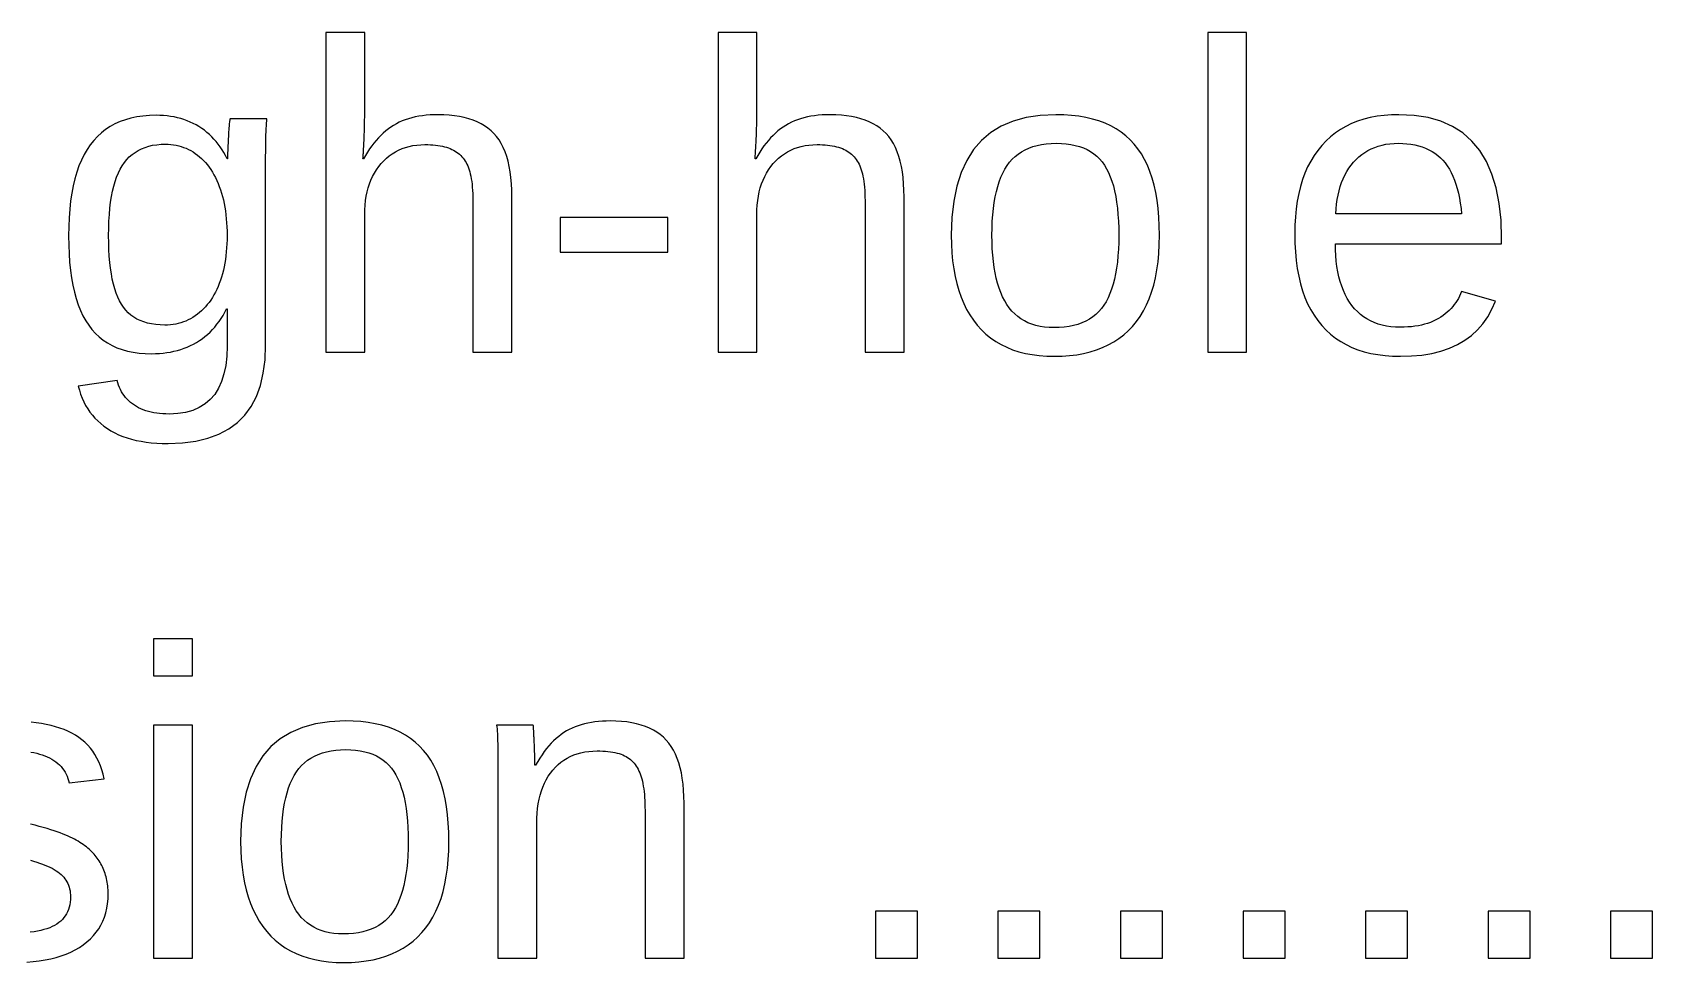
# Model space of a CAD drawing. Extents: x -27 to 133, y -77 to 15.
# Drawn here: x 91.01 to 99.43, y -7.71 to -2.88 of the extents above; entities that cross this region are included whole.
import ezdxf

# ---------------------------------------------------------------- set-up
doc = ezdxf.new("R2010")
doc.units = 0
doc.layers.get('0').update_dxf_attribs({"linetype": 'CONTINUOUS'})

msp = doc.modelspace()

# ---------------------------------------------------------------- linework, layer by layer
for points in [[(92.7391, -3.82856), (92.7396, -3.80332), (92.7411, -3.77888), (92.7437, -3.75525), (92.7472, -3.73243), (92.7518, -3.71041), (92.7573, -3.68921), (92.7639, -3.66881), (92.7715, -3.64922), (92.7801, -3.63044), (92.7897, -3.61246), (92.8004, -3.5953), (92.812, -3.57894), (92.8247, -3.56339), (92.8382, -3.54882), (92.8524, -3.53542), (92.8672, -3.52318), (92.8827, -3.51211), (92.8989, -3.50221), (92.9157, -3.49347), (92.9333, -3.48589), (92.9514, -3.47948), (92.9703, -3.47424), (92.9898, -3.47016), (93.01, -3.46725), (93.0309, -3.4655), (93.0524, -3.46492), (93.0668, -3.46509), (93.0807, -3.46561), (93.0941, -3.46647), (93.107, -3.46767), (93.1194, -3.46922), (93.1314, -3.47111), (93.1428, -3.47335), (93.1538, -3.47593), (93.1642, -3.47886), (93.1742, -3.48213), (93.1837, -3.48574), (93.1927, -3.4897), (93.2012, -3.49401), (93.2093, -3.49868), (93.217, -3.50374), (93.2244, -3.50919), (93.2314, -3.51503), (93.238, -3.52127), (93.2443, -3.52789), (93.2503, -3.53491), (93.2559, -3.54231), (93.2611, -3.55011), (93.2659, -3.5583), (93.2705, -3.56687), (93.2746, -3.57584), (93.2784, -3.5852), (93.2819, -3.59514), (93.2851, -3.60586), (93.288, -3.61734), (93.2906, -3.62961), (93.293, -3.64265), (93.2951, -3.65646), (93.2969, -3.67105), (93.2984, -3.68641), (93.2997, -3.70255), (93.3006, -3.71946), (93.3013, -3.73715), (93.3018, -3.75562), (93.3019, -3.77485), (93.3019, -4.54242), (93.5044, -4.54242), (93.5044, -3.73568), (93.5039, -3.70101), (93.5022, -3.6679), (93.4994, -3.63636), (93.4956, -3.6064), (93.4906, -3.578), (93.4845, -3.55117), (93.4773, -3.52591), (93.469, -3.50222), (93.4596, -3.48009), (93.4491, -3.45954), (93.4375, -3.44056), (93.4248, -3.42314), (93.411, -3.4073), (93.396, -3.39281), (93.3798, -3.37949), (93.3624, -3.36732), (93.3437, -3.35632), (93.3238, -3.34647), (93.3027, -3.33778), (93.2804, -3.33024), (93.2568, -3.32387), (93.232, -3.31866), (93.206, -3.3146), (93.1788, -3.3117), (93.1503, -3.30997), (93.1206, -3.30939), (93.0994, -3.30972), (93.0788, -3.3107), (93.0587, -3.31234), (93.0392, -3.31463), (93.0203, -3.31758), (93.0019, -3.32119), (92.9841, -3.32545), (92.9669, -3.33036), (92.9503, -3.33594), (92.9343, -3.34216), (92.9188, -3.34905), (92.9039, -3.35658), (92.8896, -3.36478), (92.8757, -3.37367), (92.8621, -3.38331), (92.8489, -3.3937), (92.836, -3.40484), (92.8233, -3.41673), (92.811, -3.42936), (92.799, -3.44274), (92.7873, -3.45687), (92.7759, -3.47175), (92.7649, -3.48738), (92.7541, -3.50376), (92.7436, -3.52088), (92.7335, -3.53875), (92.7301, -3.53875), (92.7303, -3.53667), (92.7305, -3.53386), (92.7308, -3.53031), (92.7311, -3.52604), (92.7314, -3.52104), (92.7318, -3.51532), (92.7322, -3.50886), (92.7326, -3.50168), (92.733, -3.49377), (92.7335, -3.48513), (92.734, -3.47576), (92.7346, -3.46566), (92.7352, -3.45484), (92.7358, -3.44367), (92.7363, -3.43256), (92.7368, -3.42151), (92.7372, -3.4105), (92.7376, -3.39955), (92.738, -3.38865), (92.7383, -3.37781), (92.7385, -3.36702), (92.7387, -3.35628), (92.7389, -3.3456), (92.739, -3.33496), (92.7391, -3.32438), (92.7391, -3.31386), (92.7391, -2.88196), (92.5377, -2.88196), (92.5377, -4.54242), (92.7391, -4.54242)], [(94.7767, -3.82856), (94.7773, -3.80332), (94.7788, -3.77888), (94.7813, -3.75525), (94.7849, -3.73243), (94.7894, -3.71041), (94.795, -3.68921), (94.8016, -3.66881), (94.8092, -3.64922), (94.8178, -3.63044), (94.8274, -3.61246), (94.838, -3.5953), (94.8497, -3.57894), (94.8623, -3.56339), (94.8758, -3.54882), (94.89, -3.53542), (94.9049, -3.52318), (94.9204, -3.51211), (94.9365, -3.50221), (94.9534, -3.49347), (94.9709, -3.48589), (94.9891, -3.47948), (95.0079, -3.47424), (95.0275, -3.47016), (95.0476, -3.46725), (95.0685, -3.4655), (95.09, -3.46492), (95.1044, -3.46509), (95.1183, -3.46561), (95.1317, -3.46647), (95.1446, -3.46767), (95.1571, -3.46922), (95.169, -3.47111), (95.1805, -3.47335), (95.1914, -3.47593), (95.2019, -3.47886), (95.2119, -3.48213), (95.2213, -3.48574), (95.2303, -3.4897), (95.2388, -3.49401), (95.2469, -3.49868), (95.2547, -3.50374), (95.262, -3.50919), (95.269, -3.51503), (95.2757, -3.52127), (95.282, -3.52789), (95.2879, -3.53491), (95.2935, -3.54231), (95.2987, -3.55011), (95.3036, -3.5583), (95.3081, -3.56687), (95.3123, -3.57584), (95.3161, -3.5852), (95.3195, -3.59514), (95.3227, -3.60586), (95.3256, -3.61734), (95.3283, -3.62961), (95.3306, -3.64265), (95.3327, -3.65646), (95.3345, -3.67105), (95.3361, -3.68641), (95.3373, -3.70255), (95.3383, -3.71946), (95.339, -3.73715), (95.3394, -3.75562), (95.3395, -3.77485), (95.3395, -4.54242), (95.5421, -4.54242), (95.5421, -3.73568), (95.5415, -3.70101), (95.5399, -3.6679), (95.5371, -3.63636), (95.5332, -3.6064), (95.5282, -3.578), (95.5222, -3.55117), (95.515, -3.52591), (95.5067, -3.50222), (95.4973, -3.48009), (95.4868, -3.45954), (95.4752, -3.44056), (95.4625, -3.42314), (95.4486, -3.4073), (95.4337, -3.39281), (95.4174, -3.37949), (95.4, -3.36732), (95.3814, -3.35632), (95.3615, -3.34647), (95.3404, -3.33778), (95.318, -3.33024), (95.2945, -3.32387), (95.2697, -3.31866), (95.2437, -3.3146), (95.2164, -3.3117), (95.188, -3.30997), (95.1583, -3.30939), (95.1371, -3.30972), (95.1164, -3.3107), (95.0963, -3.31234), (95.0768, -3.31463), (95.0579, -3.31758), (95.0396, -3.32119), (95.0218, -3.32545), (95.0046, -3.33036), (94.988, -3.33594), (94.9719, -3.34216), (94.9564, -3.34905), (94.9415, -3.35658), (94.9272, -3.36478), (94.9134, -3.37367), (94.8998, -3.38331), (94.8865, -3.3937), (94.8736, -3.40484), (94.861, -3.41673), (94.8487, -3.42936), (94.8367, -3.44274), (94.825, -3.45687), (94.8136, -3.47175), (94.8025, -3.48738), (94.7917, -3.50376), (94.7813, -3.52088), (94.7712, -3.53875), (94.7678, -3.53875), (94.768, -3.53667), (94.7682, -3.53386), (94.7685, -3.53031), (94.7687, -3.52604), (94.7691, -3.52104), (94.7694, -3.51532), (94.7698, -3.50886), (94.7702, -3.50168), (94.7707, -3.49377), (94.7712, -3.48513), (94.7717, -3.47576), (94.7722, -3.46566), (94.7728, -3.45484), (94.7734, -3.44367), (94.7739, -3.43256), (94.7744, -3.42151), (94.7749, -3.4105), (94.7753, -3.39955), (94.7756, -3.38865), (94.7759, -3.37781), (94.7762, -3.36702), (94.7764, -3.35628), (94.7765, -3.3456), (94.7767, -3.33496), (94.7767, -3.32438), (94.7767, -3.31386), (94.7767, -2.88196), (94.5753, -2.88196), (94.5753, -4.54242), (94.7767, -4.54242)], [(97.3213, -2.88196), (97.1199, -2.88196), (97.1199, -4.54242), (97.3213, -4.54242)], [(91.7924, -5.01493), (91.8614, -5.00587), (91.9244, -4.99077), (91.9814, -4.96964), (92.0324, -4.94247), (92.0774, -4.90926), (92.1163, -4.87001), (92.1493, -4.82473), (92.1763, -4.77341), (92.1973, -4.71604), (92.2123, -4.65265), (92.2213, -4.58321), (92.2243, -4.50773), (92.2243, -3.5824), (92.2244, -3.5539), (92.2245, -3.52694), (92.2247, -3.50152), (92.2249, -3.47763), (92.2253, -3.45528), (92.2257, -3.43446), (92.2263, -3.41518), (92.2269, -3.39744), (92.2275, -3.38123), (92.2283, -3.36656), (92.2291, -3.35343), (92.23, -3.34183), (92.231, -3.33176), (92.0397, -3.33176), (92.039, -3.33341), (92.0383, -3.33595), (92.0376, -3.33937), (92.0369, -3.34368), (92.0363, -3.34888), (92.0356, -3.35496), (92.0349, -3.36194), (92.0342, -3.36979), (92.0335, -3.37854), (92.0328, -3.38817), (92.0321, -3.39869), (92.0314, -3.4101), (92.0308, -3.4224), (92.0301, -3.43484), (92.0295, -3.44671), (92.0289, -3.45799), (92.0284, -3.46869), (92.028, -3.4788), (92.0276, -3.48834), (92.0272, -3.49729), (92.0269, -3.50565), (92.0267, -3.51344), (92.0265, -3.52064), (92.0264, -3.52726), (92.0263, -3.5333), (92.0263, -3.53875), (92.024, -3.53875), (92.0159, -3.52235), (92.0072, -3.50654), (91.998, -3.49131), (91.9883, -3.47668), (91.9781, -3.46263), (91.9674, -3.44917), (91.9561, -3.43631), (91.9444, -3.42403), (91.9321, -3.41234), (91.9194, -3.40124), (91.9061, -3.39073), (91.8923, -3.38081), (91.878, -3.37148), (91.8633, -3.36279), (91.8481, -3.35479), (91.8326, -3.34749), (91.8166, -3.34089), (91.8002, -3.33498), (91.7835, -3.32977), (91.7663, -3.32525), (91.7487, -3.32143), (91.7307, -3.3183), (91.7124, -3.31587), (91.6936, -3.31413), (91.6744, -3.31308), (91.6548, -3.31274), (91.6202, -3.31364), (91.587, -3.31635), (91.5552, -3.32087), (91.5247, -3.3272), (91.4956, -3.33533), (91.468, -3.34527), (91.4417, -3.35702), (91.4168, -3.37058), (91.3932, -3.38594), (91.3711, -3.40312), (91.3503, -3.4221), (91.331, -3.44288), (91.313, -3.46548), (91.2963, -3.48997), (91.281, -3.51646), (91.2671, -3.54493), (91.2544, -3.5754), (91.2431, -3.60787), (91.2331, -3.64233), (91.2245, -3.67878), (91.2172, -3.71722), (91.2112, -3.75765), (91.2065, -3.80008), (91.2032, -3.8445), (91.2012, -3.89092), (91.2005, -3.93932), (91.2011, -3.98704), (91.203, -4.03276), (91.2061, -4.07647), (91.2104, -4.11819), (91.216, -4.15791), (91.2228, -4.19563), (91.2309, -4.23135), (91.2401, -4.26507), (91.2507, -4.29679), (91.2624, -4.32651), (91.2754, -4.35424), (91.2897, -4.37996), (91.3051, -4.40368), (91.3219, -4.42553), (91.3401, -4.44563), (91.3597, -4.46398), (91.3807, -4.48059), (91.4031, -4.49544), (91.4269, -4.50855), (91.452, -4.51991), (91.4786, -4.52953), (91.5066, -4.53739), (91.5359, -4.54351), (91.5667, -4.54788), (91.5989, -4.5505), (91.6324, -4.55138), (91.6527, -4.55103), (91.6726, -4.54999), (91.6921, -4.54825), (91.7112, -4.54581), (91.7299, -4.54269), (91.7482, -4.53886), (91.7661, -4.53434), (91.7836, -4.52913), (91.8007, -4.52322), (91.8174, -4.51662), (91.8337, -4.50932), (91.8496, -4.50132), (91.8651, -4.49264), (91.8802, -4.48326), (91.8948, -4.47319), (91.9088, -4.46245), (91.9224, -4.45102), (91.9355, -4.43892), (91.948, -4.42613), (91.9601, -4.41266), (91.9716, -4.39851), (91.9827, -4.38367), (91.9932, -4.36816), (92.0032, -4.35196), (92.0128, -4.33508), (92.0218, -4.31752), (92.024, -4.31752), (92.024, -4.5122), (92.0223, -4.56434), (92.0169, -4.61231), (92.008, -4.65611), (91.9955, -4.69573), (91.9795, -4.73119), (91.9599, -4.76247), (91.9368, -4.78958), (91.9101, -4.81252), (91.8798, -4.83129), (91.8459, -4.84589), (91.8085, -4.85632), (91.7676, -4.86258), (91.723, -4.86466), (91.7061, -4.86439), (91.6896, -4.86359), (91.6737, -4.86225), (91.6583, -4.86037), (91.6433, -4.85796), (91.6289, -4.85501), (91.615, -4.85152), (91.6016, -4.8475), (91.5888, -4.84294), (91.5764, -4.83784), (91.5645, -4.83221), (91.5532, -4.82604), (91.5423, -4.81934), (91.532, -4.81214), (91.5223, -4.80448), (91.5132, -4.79637), (91.5046, -4.7878), (91.4966, -4.77877), (91.4892, -4.76929), (91.4824, -4.75935), (91.4761, -4.74895), (91.4704, -4.73809), (91.4653, -4.72678), (91.4607, -4.71501), (91.4568, -4.70279), (91.4534, -4.69011), (91.2509, -4.7192), (91.2565, -4.74084), (91.2632, -4.76172), (91.2708, -4.78181), (91.2795, -4.80114), (91.2891, -4.81968), (91.2997, -4.83746), (91.3114, -4.85446), (91.324, -4.87068), (91.3376, -4.88613), (91.3522, -4.9008), (91.3678, -4.9147), (91.3843, -4.92783), (91.4019, -4.94018), (91.4205, -4.95169), (91.44, -4.96227), (91.4604, -4.97193), (91.4818, -4.98067), (91.5042, -4.9885), (91.5275, -4.9954), (91.5518, -5.00138), (91.577, -5.00644), (91.6032, -5.01058), (91.6303, -5.0138), (91.6584, -5.01611), (91.6875, -5.01749), (91.7175, -5.01795)], [(96.3634, -4.56387), (96.4021, -4.56111), (96.4393, -4.55651), (96.475, -4.55007), (96.5093, -4.54178), (96.542, -4.53166), (96.5733, -4.5197), (96.603, -4.50589), (96.6313, -4.49025), (96.658, -4.47276), (96.6833, -4.45343), (96.707, -4.43227), (96.7293, -4.40926), (96.75, -4.38437), (96.769, -4.35757), (96.7864, -4.32884), (96.8021, -4.29819), (96.8162, -4.26563), (96.8286, -4.23114), (96.8394, -4.19473), (96.8485, -4.15641), (96.8559, -4.11616), (96.8617, -4.07399), (96.8659, -4.02991), (96.8684, -3.9839), (96.8692, -3.93598), (96.8684, -3.88757), (96.8661, -3.84115), (96.8622, -3.79673), (96.8568, -3.7543), (96.8498, -3.71386), (96.8413, -3.67541), (96.8312, -3.63896), (96.8196, -3.60451), (96.8064, -3.57204), (96.7917, -3.54157), (96.7754, -3.51309), (96.7576, -3.4866), (96.7383, -3.46211), (96.7172, -3.43952), (96.6945, -3.41873), (96.67, -3.39976), (96.6438, -3.38259), (96.6159, -3.36722), (96.5862, -3.35367), (96.5548, -3.34192), (96.5216, -3.33198), (96.4867, -3.32385), (96.4501, -3.31752), (96.4118, -3.313), (96.3717, -3.31029), (96.3299, -3.30939), (96.2496, -3.3131), (96.1757, -3.32422), (96.1083, -3.34276), (96.0473, -3.36871), (95.9927, -3.40208), (95.9445, -3.44286), (95.9028, -3.49106), (95.8675, -3.54668), (95.8386, -3.6097), (95.8161, -3.68015), (95.8, -3.75801), (95.7904, -3.84328), (95.7872, -3.93598), (95.788, -3.98212), (95.7904, -4.02656), (95.7944, -4.06929), (95.8, -4.11033), (95.8072, -4.14967), (95.816, -4.1873), (95.8264, -4.22324), (95.8385, -4.25747), (95.8521, -4.29), (95.8673, -4.32083), (95.8841, -4.34996), (95.9025, -4.37738), (95.9226, -4.40311), (95.9442, -4.42702), (95.9673, -4.44903), (95.992, -4.46912), (96.0182, -4.4873), (96.0459, -4.50356), (96.0752, -4.51791), (96.106, -4.53035), (96.1384, -4.54087), (96.1722, -4.54948), (96.2077, -4.55618), (96.2446, -4.56096), (96.2831, -4.56383), (96.3231, -4.56479)], [(98.1789, -4.5631), (98.2332, -4.55801), (98.2843, -4.54954), (98.332, -4.53767), (98.3765, -4.52242), (98.4178, -4.50377), (98.4557, -4.48174), (98.4904, -4.45632), (98.5218, -4.4275), (98.55, -4.3953), (98.5748, -4.35971), (98.5964, -4.32072), (98.6148, -4.27835), (98.438, -4.22801), (98.4334, -4.24024), (98.4282, -4.25213), (98.4224, -4.2637), (98.416, -4.27493), (98.4089, -4.28584), (98.4013, -4.29641), (98.3931, -4.30665), (98.3843, -4.31657), (98.3749, -4.32615), (98.3648, -4.3354), (98.3542, -4.34432), (98.343, -4.35291), (98.3311, -4.36116), (98.3187, -4.36894), (98.3056, -4.3761), (98.292, -4.38263), (98.2777, -4.38855), (98.2628, -4.39383), (98.2472, -4.3985), (98.2311, -4.40255), (98.2144, -4.40597), (98.197, -4.40877), (98.179, -4.41095), (98.1604, -4.4125), (98.1412, -4.41344), (98.1213, -4.41375), (98.0963, -4.41308), (98.0723, -4.41107), (98.0491, -4.40773), (98.027, -4.40305), (98.0057, -4.39703), (97.9854, -4.38968), (97.966, -4.38098), (97.9476, -4.37095), (97.9301, -4.35959), (97.9136, -4.34688), (97.898, -4.33284), (97.8833, -4.31746), (97.8696, -4.30074), (97.8568, -4.28279), (97.8451, -4.26371), (97.8344, -4.24351), (97.8247, -4.22218), (97.8161, -4.19973), (97.8084, -4.17615), (97.8018, -4.15145), (97.7962, -4.12562), (97.7916, -4.09867), (97.788, -4.07059), (97.7855, -4.04139), (97.7839, -4.01106), (97.7834, -3.9796), (98.6472, -3.9796), (98.6472, -3.95276), (98.6441, -3.85758), (98.6346, -3.77002), (98.6188, -3.69008), (98.5967, -3.61775), (98.5683, -3.55303), (98.5335, -3.49593), (98.4925, -3.44644), (98.4451, -3.40456), (98.3914, -3.3703), (98.3314, -3.34365), (98.2651, -3.32462), (98.1925, -3.31319), (98.1135, -3.30939), (98.0741, -3.31033), (98.0361, -3.31317), (97.9996, -3.31791), (97.9645, -3.32454), (97.9308, -3.33306), (97.8985, -3.34347), (97.8676, -3.35578), (97.8382, -3.36998), (97.8102, -3.38607), (97.7836, -3.40406), (97.7584, -3.42394), (97.7347, -3.44572), (97.7124, -3.46939), (97.6916, -3.49483), (97.6725, -3.52193), (97.655, -3.55068), (97.6393, -3.58109), (97.6251, -3.61316), (97.6127, -3.64688), (97.6019, -3.68225), (97.5927, -3.71928), (97.5853, -3.75797), (97.5794, -3.79831), (97.5753, -3.8403), (97.5728, -3.88395), (97.572, -3.92926), (97.5728, -3.97688), (97.5753, -4.02266), (97.5794, -4.06661), (97.5853, -4.10871), (97.5927, -4.14897), (97.6019, -4.18739), (97.6127, -4.22397), (97.6251, -4.2587), (97.6393, -4.2916), (97.655, -4.32266), (97.6725, -4.35188), (97.6916, -4.37925), (97.7124, -4.40479), (97.7347, -4.42846), (97.7586, -4.45023), (97.784, -4.47012), (97.8109, -4.4881), (97.8394, -4.5042), (97.8693, -4.5184), (97.9008, -4.53071), (97.9337, -4.54112), (97.9682, -4.54964), (98.0042, -4.55627), (98.0418, -4.561), (98.0808, -4.56384), (98.1213, -4.56479)], [(91.6766, -4.4019), (91.6537, -4.39998), (91.6318, -4.39677), (91.6111, -4.39227), (91.5915, -4.38649), (91.573, -4.37943), (91.5556, -4.37108), (91.5393, -4.36145), (91.5242, -4.35053), (91.5101, -4.33833), (91.4972, -4.32485), (91.4854, -4.31008), (91.4747, -4.29403), (91.4649, -4.2765), (91.4559, -4.25732), (91.4477, -4.23648), (91.4403, -4.21399), (91.4336, -4.18984), (91.4278, -4.16404), (91.4227, -4.13658), (91.4184, -4.10747), (91.4149, -4.0767), (91.4122, -4.04428), (91.4102, -4.0102), (91.409, -3.97447), (91.4086, -3.93708), (91.4091, -3.89934), (91.4103, -3.86325), (91.4124, -3.82879), (91.4153, -3.79598), (91.4191, -3.76481), (91.4237, -3.73528), (91.4291, -3.70739), (91.4353, -3.68115), (91.4424, -3.65655), (91.4503, -3.63359), (91.4591, -3.61227), (91.4687, -3.59259), (91.4791, -3.57456), (91.4905, -3.55801), (91.5028, -3.54278), (91.5161, -3.52888), (91.5304, -3.5163), (91.5458, -3.50504), (91.5621, -3.49511), (91.5794, -3.48651), (91.5977, -3.47922), (91.617, -3.47327), (91.6372, -3.46863), (91.6585, -3.46532), (91.6808, -3.46333), (91.704, -3.46267), (91.7182, -3.46301), (91.7321, -3.46401), (91.7459, -3.46568), (91.7593, -3.46802), (91.7726, -3.47103), (91.7856, -3.47471), (91.7984, -3.47906), (91.8109, -3.48407), (91.8232, -3.48976), (91.8353, -3.49611), (91.8472, -3.50313), (91.8588, -3.51083), (91.8702, -3.51919), (91.8813, -3.52817), (91.8919, -3.53776), (91.9022, -3.54794), (91.9122, -3.55872), (91.9217, -3.57009), (91.9308, -3.58206), (91.9395, -3.59463), (91.9479, -3.60779), (91.9558, -3.62155), (91.9634, -3.6359), (91.9706, -3.65085), (91.9774, -3.66639), (91.9837, -3.68254), (91.9897, -3.69922), (91.9952, -3.71638), (92.0002, -3.73403), (92.0047, -3.75216), (92.0088, -3.77077), (92.0124, -3.78987), (92.0155, -3.80945), (92.0181, -3.82951), (92.0202, -3.85006), (92.0219, -3.87109), (92.0231, -3.8926), (92.0238, -3.9146), (92.024, -3.93708), (92.0238, -3.95905), (92.0231, -3.98055), (92.0219, -4.00158), (92.0202, -4.02215), (92.0181, -4.04224), (92.0155, -4.06186), (92.0124, -4.08101), (92.0088, -4.09969), (92.0047, -4.1179), (92.0002, -4.13564), (91.9952, -4.15292), (91.9897, -4.16972), (91.9837, -4.18605), (91.9773, -4.20185), (91.9706, -4.21709), (91.9634, -4.23174), (91.9558, -4.24582), (91.9478, -4.25932), (91.9394, -4.27225), (91.9306, -4.2846), (91.9215, -4.29637), (91.9119, -4.30757), (91.9019, -4.3182), (91.8915, -4.32824), (91.8808, -4.33771), (91.8696, -4.34661), (91.8581, -4.35488), (91.8464, -4.3625), (91.8344, -4.36945), (91.8222, -4.37574), (91.8097, -4.38136), (91.7969, -4.38633), (91.7839, -4.39063), (91.7707, -4.39427), (91.7572, -4.39725), (91.7434, -4.39957), (91.7294, -4.40122), (91.7152, -4.40221), (91.7007, -4.40255)], [(96.2958, -4.41526), (96.2717, -4.41313), (96.2487, -4.40957), (96.2267, -4.40459), (96.2058, -4.39818), (96.186, -4.39035), (96.1672, -4.3811), (96.1494, -4.37042), (96.1327, -4.35833), (96.117, -4.3448), (96.1025, -4.32986), (96.0889, -4.31349), (96.0764, -4.29569), (96.0649, -4.27648), (96.0543, -4.25586), (96.0447, -4.23383), (96.0359, -4.21039), (96.0281, -4.18554), (96.0212, -4.15928), (96.0152, -4.13161), (96.0102, -4.10253), (96.006, -4.07204), (96.0028, -4.04014), (96.0005, -4.00683), (95.9991, -3.97211), (95.9987, -3.93598), (95.9991, -3.89888), (96.0005, -3.86332), (96.0029, -3.8293), (96.0061, -3.79683), (96.0103, -3.7659), (96.0155, -3.73652), (96.0215, -3.70867), (96.0285, -3.68237), (96.0365, -3.65762), (96.0453, -3.6344), (96.0551, -3.61273), (96.0659, -3.5926), (96.0775, -3.57401), (96.0903, -3.55688), (96.1041, -3.54112), (96.1192, -3.52673), (96.1354, -3.51371), (96.1527, -3.50206), (96.1712, -3.49178), (96.1909, -3.48287), (96.2117, -3.47533), (96.2337, -3.46917), (96.2568, -3.46437), (96.2811, -3.46094), (96.3066, -3.45889), (96.3332, -3.4582), (96.3596, -3.45887), (96.3849, -3.46089), (96.4089, -3.46425), (96.4317, -3.46895), (96.4534, -3.475), (96.4738, -3.48239), (96.493, -3.49113), (96.5111, -3.50121), (96.5279, -3.51263), (96.5436, -3.5254), (96.558, -3.53951), (96.5712, -3.55497), (96.5833, -3.57177), (96.5943, -3.59005), (96.6044, -3.60996), (96.6137, -3.63149), (96.622, -3.65464), (96.6295, -3.67941), (96.6361, -3.7058), (96.6418, -3.73382), (96.6467, -3.76345), (96.6507, -3.79471), (96.6537, -3.8276), (96.6559, -3.8621), (96.6573, -3.89823), (96.6577, -3.93598), (96.6572, -3.97324), (96.6559, -4.00896), (96.6536, -4.04313), (96.6503, -4.07575), (96.6462, -4.10682), (96.6411, -4.13634), (96.6352, -4.16431), (96.6282, -4.19074), (96.6204, -4.21561), (96.6117, -4.23894), (96.602, -4.26071), (96.5914, -4.28094), (96.5799, -4.29962), (96.5674, -4.31683), (96.5536, -4.33267), (96.5385, -4.34713), (96.5223, -4.36021), (96.5048, -4.37191), (96.4861, -4.38224), (96.4662, -4.39119), (96.445, -4.39876), (96.4227, -4.40496), (96.3991, -4.40978), (96.3742, -4.41322), (96.3482, -4.41529), (96.3209, -4.41598)], [(97.7872, -3.79929), (97.7896, -3.77426), (97.793, -3.75009), (97.7973, -3.72679), (97.8025, -3.70435), (97.8087, -3.68279), (97.8158, -3.66209), (97.8238, -3.64226), (97.8328, -3.62329), (97.8427, -3.6052), (97.8535, -3.58797), (97.8653, -3.57161), (97.878, -3.55611), (97.8915, -3.54163), (97.9058, -3.5283), (97.9207, -3.51614), (97.9364, -3.50513), (97.9528, -3.49528), (97.97, -3.48659), (97.9878, -3.47906), (98.0064, -3.47268), (98.0257, -3.46747), (98.0458, -3.46342), (98.0665, -3.46052), (98.088, -3.45878), (98.1102, -3.4582), (98.133, -3.45872), (98.155, -3.46028), (98.1761, -3.46288), (98.1964, -3.46652), (98.2159, -3.47119), (98.2346, -3.47691), (98.2524, -3.48367), (98.2694, -3.49146), (98.2855, -3.5003), (98.3008, -3.51017), (98.3153, -3.52108), (98.3289, -3.53304), (98.3418, -3.54603), (98.3538, -3.56016), (98.365, -3.5755), (98.3755, -3.59208), (98.3853, -3.60988), (98.3943, -3.6289), (98.4025, -3.64915), (98.41, -3.67063), (98.4168, -3.69333), (98.4227, -3.71725), (98.428, -3.7424), (98.4324, -3.76877), (98.4361, -3.79637), (98.4391, -3.82519), (97.7857, -3.82519)], [(94.3146, -3.84422), (93.7551, -3.84422), (93.7551, -4.02324), (94.3146, -4.02324)], [(91.8439, -6.03196), (91.6425, -6.03196), (91.6425, -6.22441), (91.8439, -6.22441)], [(91.8439, -6.48176), (91.6425, -6.48176), (91.6425, -7.69242), (91.8439, -7.69242)], [(92.6707, -7.71387), (92.7095, -7.71111), (92.7467, -7.70651), (92.7824, -7.70007), (92.8167, -7.69178), (92.8494, -7.68166), (92.8806, -7.6697), (92.9104, -7.65589), (92.9386, -7.64025), (92.9654, -7.62276), (92.9907, -7.60343), (93.0144, -7.58227), (93.0367, -7.55926), (93.0574, -7.53437), (93.0764, -7.50757), (93.0938, -7.47884), (93.1095, -7.44819), (93.1236, -7.41563), (93.136, -7.38114), (93.1468, -7.34473), (93.1559, -7.30641), (93.1633, -7.26616), (93.1691, -7.22399), (93.1733, -7.17991), (93.1757, -7.1339), (93.1766, -7.08597), (93.1758, -7.03757), (93.1735, -6.99115), (93.1696, -6.94673), (93.1642, -6.9043), (93.1572, -6.86386), (93.1487, -6.82541), (93.1386, -6.78896), (93.127, -6.75451), (93.1138, -6.72204), (93.0991, -6.69157), (93.0828, -6.66309), (93.065, -6.6366), (93.0456, -6.61211), (93.0246, -6.58952), (93.0019, -6.56873), (92.9774, -6.54976), (92.9512, -6.53259), (92.9233, -6.51722), (92.8936, -6.50367), (92.8622, -6.49192), (92.829, -6.48198), (92.7941, -6.47385), (92.7575, -6.46752), (92.7192, -6.463), (92.6791, -6.46029), (92.6372, -6.45939), (92.557, -6.4631), (92.4831, -6.47422), (92.4157, -6.49276), (92.3547, -6.51871), (92.3001, -6.55208), (92.2519, -6.59286), (92.2102, -6.64106), (92.1749, -6.69668), (92.146, -6.7597), (92.1235, -6.83015), (92.1074, -6.90801), (92.0978, -6.99328), (92.0946, -7.08597), (92.0954, -7.13212), (92.0978, -7.17656), (92.1018, -7.21929), (92.1074, -7.26033), (92.1146, -7.29967), (92.1234, -7.3373), (92.1338, -7.37324), (92.1458, -7.40747), (92.1595, -7.44), (92.1747, -7.47083), (92.1915, -7.49996), (92.2099, -7.52738), (92.23, -7.55311), (92.2516, -7.57702), (92.2747, -7.59903), (92.2994, -7.61912), (92.3256, -7.6373), (92.3533, -7.65356), (92.3826, -7.66791), (92.4134, -7.68035), (92.4457, -7.69087), (92.4796, -7.69948), (92.5151, -7.70618), (92.552, -7.71096), (92.5905, -7.71383), (92.6305, -7.71479)], [(93.6331, -6.99087), (93.6336, -6.96413), (93.6351, -6.9383), (93.6376, -6.91338), (93.6411, -6.88938), (93.6456, -6.86629), (93.651, -6.84412), (93.6575, -6.82286), (93.6649, -6.80252), (93.6734, -6.78308), (93.6828, -6.76457), (93.6932, -6.74696), (93.7047, -6.73027), (93.7171, -6.71449), (93.7303, -6.69976), (93.7443, -6.68621), (93.7591, -6.67384), (93.7745, -6.66264), (93.7907, -6.65263), (93.8076, -6.64379), (93.8253, -6.63613), (93.8437, -6.62965), (93.8628, -6.62434), (93.8826, -6.62022), (93.9031, -6.61727), (93.9244, -6.61551), (93.9464, -6.61492), (93.9615, -6.61509), (93.9759, -6.61561), (93.9898, -6.61647), (94.0032, -6.61767), (94.0159, -6.61922), (94.0281, -6.62111), (94.0397, -6.62335), (94.0508, -6.62593), (94.0613, -6.62886), (94.0712, -6.63213), (94.0805, -6.63574), (94.0893, -6.6397), (94.0975, -6.64401), (94.1052, -6.6487), (94.1127, -6.65383), (94.1197, -6.6594), (94.1265, -6.6654), (94.1329, -6.67185), (94.139, -6.67872), (94.1448, -6.68604), (94.1502, -6.69379), (94.1553, -6.70198), (94.1601, -6.71061), (94.1646, -6.71967), (94.1687, -6.72917), (94.1725, -6.73911), (94.1759, -6.74959), (94.1791, -6.7607), (94.182, -6.77244), (94.1847, -6.78482), (94.1871, -6.79784), (94.1891, -6.81149), (94.1909, -6.82578), (94.1925, -6.8407), (94.1937, -6.85626), (94.1947, -6.87246), (94.1954, -6.88929), (94.1958, -6.90675), (94.1959, -6.92485), (94.1959, -7.69242), (94.3985, -7.69242), (94.3985, -6.88568), (94.3979, -6.85133), (94.3963, -6.81851), (94.3936, -6.78721), (94.3897, -6.75745), (94.3848, -6.72922), (94.3788, -6.70251), (94.3717, -6.67734), (94.3635, -6.65369), (94.3542, -6.63157), (94.3438, -6.61099), (94.3324, -6.59193), (94.3198, -6.5744), (94.3062, -6.5584), (94.2913, -6.54376), (94.2752, -6.53028), (94.2579, -6.51798), (94.2392, -6.50685), (94.2193, -6.49688), (94.1982, -6.4881), (94.1758, -6.48048), (94.1521, -6.47403), (94.1271, -6.46876), (94.1009, -6.46466), (94.0734, -6.46173), (94.0447, -6.45997), (94.0147, -6.45939), (93.9941, -6.4597), (93.9741, -6.46062), (93.9546, -6.46216), (93.9356, -6.46431), (93.9171, -6.46708), (93.8991, -6.47047), (93.8817, -6.47447), (93.8648, -6.47909), (93.8484, -6.48432), (93.8325, -6.49017), (93.8172, -6.49664), (93.8024, -6.50372), (93.7881, -6.51141), (93.7742, -6.51985), (93.7606, -6.52915), (93.7472, -6.53933), (93.7341, -6.55037), (93.7212, -6.56227), (93.7086, -6.57505), (93.6962, -6.58869), (93.6841, -6.6032), (93.6723, -6.61857), (93.6607, -6.63482), (93.6494, -6.65193), (93.6384, -6.66991), (93.6276, -6.68875), (93.6242, -6.68875), (93.6239, -6.67549), (93.6235, -6.66289), (93.6232, -6.65097), (93.6229, -6.63971), (93.6226, -6.62912), (93.6223, -6.6192), (93.6219, -6.60995), (93.6217, -6.60137), (93.6214, -6.59345), (93.6211, -6.58621), (93.6208, -6.57963), (93.6205, -6.57372), (93.6203, -6.56849), (93.62, -6.56362), (93.6198, -6.55884), (93.6195, -6.55415), (93.6193, -6.54955), (93.6191, -6.54503), (93.6188, -6.54059), (93.6186, -6.53625), (93.6184, -6.53199), (93.6182, -6.52781), (93.618, -6.52372), (93.6178, -6.51972), (93.6177, -6.5158), (93.6175, -6.51197), (93.6173, -6.5083), (93.6171, -6.50485), (93.617, -6.50162), (93.6168, -6.49862), (93.6166, -6.49585), (93.6164, -6.4933), (93.6163, -6.49098), (93.6161, -6.48888), (93.6159, -6.487), (93.6158, -6.48536), (93.6156, -6.48393), (93.6154, -6.48273), (93.6152, -6.48176), (93.425, -6.48176), (93.426, -6.48996), (93.4269, -6.50011), (93.4278, -6.51221), (93.4285, -6.52625), (93.4292, -6.54224), (93.4298, -6.56018), (93.4303, -6.58006), (93.4307, -6.60189), (93.4311, -6.62567), (93.4314, -6.65139), (93.4316, -6.67906), (93.4317, -6.70867), (93.4317, -6.74023), (93.4317, -7.69242), (93.6331, -7.69242)], [(92.6032, -7.56526), (92.5791, -7.56313), (92.5561, -7.55957), (92.5341, -7.55459), (92.5132, -7.54818), (92.4933, -7.54035), (92.4745, -7.5311), (92.4568, -7.52042), (92.4401, -7.50833), (92.4244, -7.4948), (92.4098, -7.47986), (92.3963, -7.46349), (92.3838, -7.44569), (92.3723, -7.42648), (92.3617, -7.40586), (92.3521, -7.38383), (92.3433, -7.36039), (92.3355, -7.33554), (92.3286, -7.30928), (92.3226, -7.28161), (92.3175, -7.25253), (92.3134, -7.22204), (92.3102, -7.19014), (92.3079, -7.15683), (92.3065, -7.12211), (92.306, -7.08597), (92.3065, -7.04888), (92.3079, -7.01332), (92.3102, -6.9793), (92.3135, -6.94683), (92.3177, -6.9159), (92.3228, -6.88652), (92.3289, -6.85867), (92.3359, -6.83237), (92.3438, -6.80762), (92.3527, -6.7844), (92.3625, -6.76273), (92.3733, -6.7426), (92.3849, -6.72401), (92.3976, -6.70688), (92.4115, -6.69112), (92.4265, -6.67673), (92.4427, -6.66371), (92.4601, -6.65206), (92.4786, -6.64178), (92.4983, -6.63287), (92.5191, -6.62533), (92.5411, -6.61917), (92.5642, -6.61437), (92.5885, -6.61094), (92.614, -6.60889), (92.6406, -6.6082), (92.667, -6.60887), (92.6922, -6.61089), (92.7163, -6.61425), (92.7391, -6.61895), (92.7607, -6.625), (92.7812, -6.63239), (92.8004, -6.64113), (92.8185, -6.65121), (92.8353, -6.66263), (92.8509, -6.6754), (92.8654, -6.68951), (92.8786, -6.70497), (92.8907, -6.72177), (92.9017, -6.74005), (92.9118, -6.75996), (92.921, -6.78149), (92.9294, -6.80464), (92.9369, -6.82941), (92.9435, -6.8558), (92.9492, -6.88382), (92.9541, -6.91345), (92.958, -6.94471), (92.9611, -6.9776), (92.9633, -7.0121), (92.9646, -7.04823), (92.9651, -7.08597), (92.9646, -7.12324), (92.9632, -7.15896), (92.9609, -7.19313), (92.9577, -7.22575), (92.9536, -7.25682), (92.9485, -7.28634), (92.9425, -7.31431), (92.9356, -7.34074), (92.9278, -7.36561), (92.9191, -7.38894), (92.9094, -7.41071), (92.8988, -7.43094), (92.8873, -7.44962), (92.8747, -7.46683), (92.8609, -7.48267), (92.8459, -7.49713), (92.8297, -7.51021), (92.8122, -7.52191), (92.7935, -7.53224), (92.7736, -7.54119), (92.7524, -7.54876), (92.73, -7.55496), (92.7064, -7.55978), (92.6816, -7.56322), (92.6556, -7.56529), (92.6283, -7.56598)], [(95.6115, -7.44737), (95.3933, -7.44737), (95.3933, -7.69242), (95.6115, -7.69242)], [(96.2482, -7.44737), (96.03, -7.44737), (96.03, -7.69242), (96.2482, -7.69242)], [(96.8849, -7.44737), (96.6667, -7.44737), (96.6667, -7.69242), (96.8849, -7.69242)], [(97.5216, -7.44737), (97.3034, -7.44737), (97.3034, -7.69242), (97.5216, -7.69242)], [(98.1583, -7.44737), (97.9401, -7.44737), (97.9401, -7.69242), (98.1583, -7.69242)], [(98.795, -7.44737), (98.5768, -7.44737), (98.5768, -7.69242), (98.795, -7.69242)], [(99.4317, -7.44737), (99.2135, -7.44737), (99.2135, -7.69242), (99.4317, -7.69242)]]:
    msp.add_lwpolyline(points, close=True)
for points in [[(91.0047, -6.62129), (91.0204, -6.62409), (91.0355, -6.62741), (91.05, -6.63123), (91.0639, -6.63557), (91.0773, -6.64041), (91.09, -6.64576), (91.1022, -6.65162), (91.1137, -6.658), (91.1247, -6.66485), (91.1349, -6.67214), (91.1445, -6.67987), (91.1535, -6.68805), (91.1618, -6.69667), (91.1693, -6.70574), (91.1763, -6.71525), (91.1825, -6.7252), (91.1881, -6.7356), (91.1931, -6.74644), (91.1973, -6.75773), (91.2009, -6.76946), (91.2038, -6.78163), (91.3851, -6.75924), (91.3797, -6.73582), (91.3734, -6.7134), (91.366, -6.69199), (91.3576, -6.67158), (91.3481, -6.65218), (91.3377, -6.63379), (91.3262, -6.61641), (91.3137, -6.60003), (91.3001, -6.58465), (91.2856, -6.57029), (91.27, -6.55693), (91.2533, -6.54457), (91.2357, -6.53322), (91.217, -6.5228), (91.1974, -6.5132), (91.1768, -6.50445), (91.1553, -6.49652), (91.1327, -6.48943), (91.1092, -6.48317), (91.0847, -6.47775), (91.0593, -6.47316), (91.0328, -6.46941), (91.0054, -6.46649)], [(90.9843, -7.71259), (91.017, -7.70984), (91.0485, -7.706), (91.0788, -7.70105), (91.1079, -7.69501), (91.1357, -7.68787), (91.1624, -7.67962), (91.1878, -7.67028), (91.2119, -7.65984), (91.2349, -7.6483), (91.2566, -7.63566), (91.2771, -7.62193), (91.2962, -7.60718), (91.3138, -7.5915), (91.3299, -7.57489), (91.3444, -7.55736), (91.3574, -7.5389), (91.3689, -7.51951), (91.3788, -7.4992), (91.3872, -7.47796), (91.3941, -7.45579), (91.3994, -7.4327), (91.4033, -7.40868), (91.4056, -7.38374), (91.4063, -7.35786), (91.4062, -7.34728), (91.4058, -7.33688), (91.4051, -7.32665), (91.4042, -7.3166), (91.403, -7.30674), (91.4016, -7.29705), (91.3998, -7.28754), (91.3978, -7.27821), (91.3956, -7.26905), (91.3931, -7.26008), (91.3903, -7.25128), (91.3872, -7.24267), (91.3839, -7.23423), (91.3804, -7.22595), (91.3766, -7.21783), (91.3726, -7.20987), (91.3684, -7.20205), (91.364, -7.19439), (91.3594, -7.18688), (91.3545, -7.17952), (91.3494, -7.17231), (91.3441, -7.16525), (91.3386, -7.15835), (91.3329, -7.1516), (91.3269, -7.14501), (91.3207, -7.13856), (91.3143, -7.13223), (91.3075, -7.12599), (91.3003, -7.11984), (91.2928, -7.11377), (91.2849, -7.10779), (91.2767, -7.1019), (91.2681, -7.09609), (91.2592, -7.09036), (91.25, -7.08473), (91.2404, -7.07918), (91.2304, -7.07371), (91.2201, -7.06833), (91.2094, -7.06304), (91.198, -7.05775), (91.1856, -7.05239), (91.1721, -7.04696), (91.1575, -7.04145), (91.1419, -7.03587), (91.1253, -7.03022), (91.1075, -7.0245), (91.0887, -7.0187), (91.0689, -7.01283), (91.048, -7.00689), (91.026, -7.00087), (91.003, -6.99479)], [(91.0024, -7.18331), (91.0189, -7.18788), (91.0347, -7.19263), (91.0498, -7.19757), (91.0642, -7.20269), (91.0778, -7.208), (91.0907, -7.2135), (91.103, -7.21918), (91.1145, -7.22505), (91.1253, -7.2311), (91.1353, -7.23734), (91.1447, -7.24376), (91.1534, -7.25037), (91.1613, -7.25716), (91.1686, -7.26421), (91.1753, -7.27157), (91.1814, -7.27925), (91.1869, -7.28724), (91.1919, -7.29556), (91.1962, -7.30419), (91.2, -7.31314), (91.2032, -7.32241), (91.2059, -7.332), (91.2079, -7.3419), (91.2094, -7.35212), (91.2102, -7.36266), (91.2105, -7.37352), (91.2101, -7.3877), (91.2088, -7.40133), (91.2067, -7.4144), (91.2038, -7.42692), (91.2, -7.43887), (91.1954, -7.45028), (91.1899, -7.46112), (91.1836, -7.47141), (91.1765, -7.48114), (91.1685, -7.49032), (91.1597, -7.49894), (91.15, -7.50701), (91.1395, -7.51451), (91.1281, -7.52146), (91.1157, -7.52786), (91.1023, -7.5337), (91.088, -7.53898), (91.0727, -7.54371), (91.0564, -7.54788), (91.0391, -7.55149), (91.0209, -7.55455), (91.0017, -7.55706)]]:
    msp.add_lwpolyline(points)

doc.saveas('drawing.dxf')
